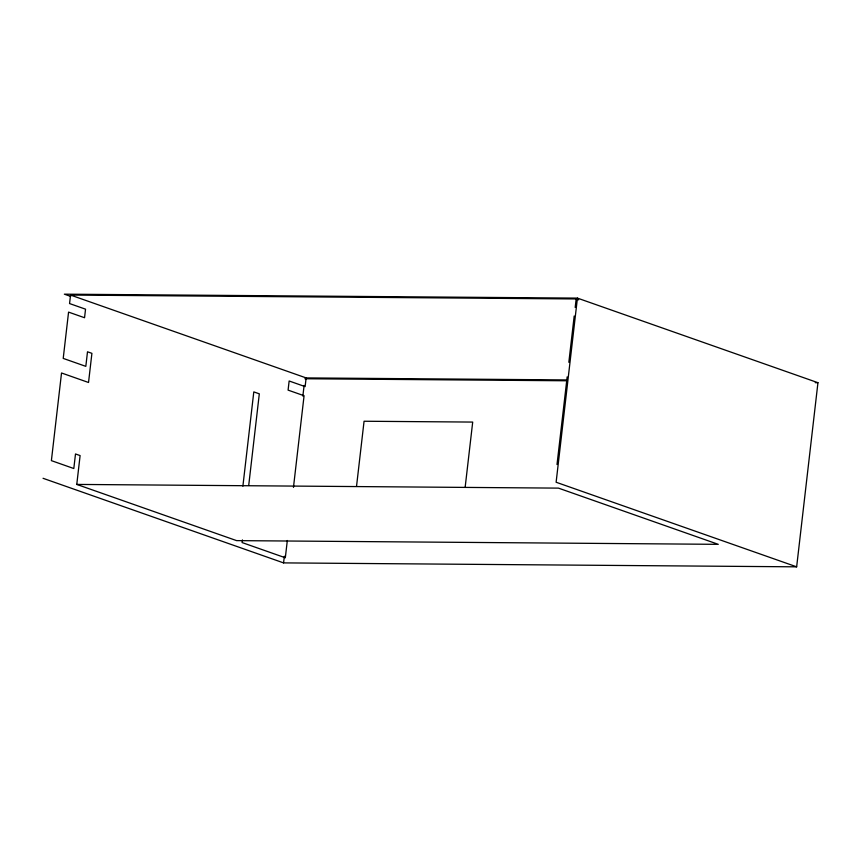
<?xml version="1.0" encoding="UTF-8"?>
<svg xmlns="http://www.w3.org/2000/svg" width="861" height="861" viewBox="0 0 861 861"><rect width="100%" height="100%" fill="white"/><g stroke="black" fill="none" stroke-linecap="round" stroke-linejoin="round"><path stroke-width="1.29" d="M578.71 299.843L576.17 298.95L70.548 295.065L69.558 303.556L85.54 309.174L84.55 317.731L68.568 312.112L63.219 358.402L85.82 366.355L87.499 351.794L91.912 353.344L88.532 382.488L61.529 372.985L51.391 460.635L73.809 468.524L75.499 453.962L80.105 455.587L76.769 484.42L236.592 540.622L718.268 544.335L558.445 488.122L76.769 484.42M242.888 486.185L253.801 391.895L259.312 393.832L248.711 485.464M242.415 539.912L242.102 542.57L285.325 557.767L287.316 540.504M70.688 296.399L64.349 294.171L577.43 298.11L817.95 382.704L796.651 566.829L283.57 562.89L284.345 556.217M302.868 396.103L304.105 385.427M293.461 487.38L304.073 395.737L288.091 390.119L289.145 380.992L305.128 386.611L306.129 377.914L70.548 295.065M356.519 486.433L364.063 421.244L472.7 422.073L465.155 487.272M557.013 464.52L567.162 376.881M568.841 362.287L574.201 315.998M575.191 307.452L576.17 298.95M577.43 298.11L556.12 482.246L796.651 566.829M306.129 377.914L567.012 379.927M304.88 378.754L566.786 380.777M815.259 382.682L817.95 382.704M43.05 478.296L283.57 562.89"/></g></svg>
